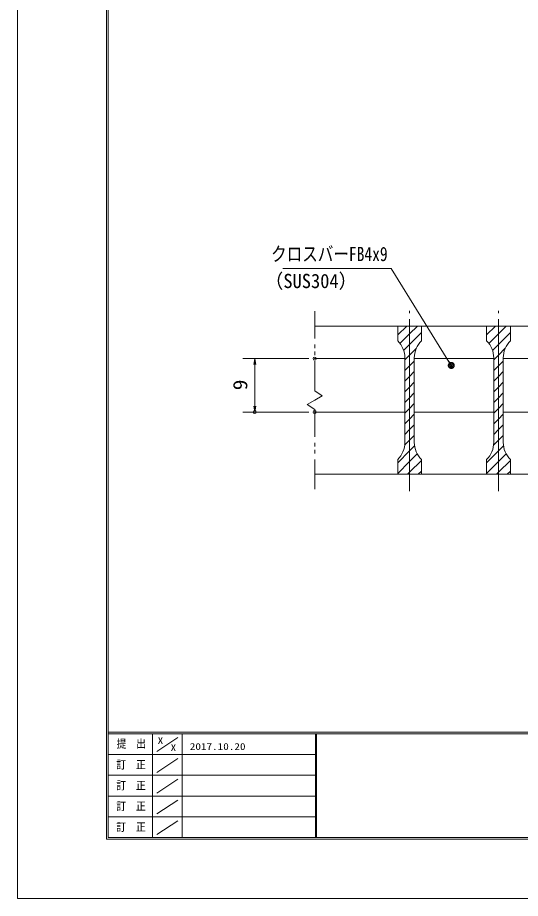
# Model space of a CAD drawing. Units: millimetres, scale not verified. Extents: x -1050 to 1050, y -742 to 742.
# Drawn here: x -1050 to -626, y -742 to 0 of the extents above; entities that cross this region are included whole.
import ezdxf
from ezdxf.enums import TextEntityAlignment as Align

# ---------------------------------------------------------------- set-up
doc = ezdxf.new("R2010")
doc.units = ezdxf.units.MM
doc.header["$LTSCALE"] = 5
doc.header["$PDMODE"] = 32
doc.header["$PDSIZE"] = 2.5
doc.linetypes.add('CHAIN1', pattern=[8, 5, -1, 1, -1])
doc.linetypes.add('DOUBLE_CHAIN1', pattern=[8.8, 5, -1, 0.6, -0.6, 0.6, -1])
for name, color, linetype, lineweight in [('0-0_7-図\u3000枠', 4, 'Continuous', 9), ('0-3_寸法注釈', 2, 'Continuous', 9), ('0-4_0', 2, 'Continuous', 9), ('0-5_DEFPOINTS', 134, 'Continuous', 9), ('0-6_蓋', 5, 'Continuous', 9), ('0-7_想像線', 134, 'DOUBLE_CHAIN1', 9), ('0-8_中心線', 6, 'CHAIN1', 9), ('0-9_ハッチング', 4, 'Continuous', 9)]:
    doc.layers.add(name, color=color, linetype=linetype, lineweight=lineweight)
doc.styles.add('ＭＳ ゴシック', font='')
doc.styles.get('ＭＳ ゴシック').set_extended_font_data('MS Gothic')

# ---------------------------------------------------------------- blocks, each defined once
blk = doc.blocks.new('_OPEN')
at = {"layer": '0-4_0'}
blk.add_line((0, 0), (-5, 0), dxfattribs=at)
blk.add_lwpolyline([(-5, 0.833), (0, 0), (-5, -0.833)], dxfattribs=at)
blk = doc.blocks.new('_Dot')
at = {"layer": '0-4_0'}
for p, q in [((-2.5, 0), (-5, 0)), ((2.445, 0.5), (-2.445, 0.5)), ((1.997, 1.5), (-1.997, 1.5)), ((2.289, -0.995), (-2.289, -0.995)), ((1.499, -1.995), (-1.499, -1.995))]:
    blk.add_line(p, q, dxfattribs=at)
for points in [[(2.5, 0), (2.48, 0.313), (2.421, 0.622), (2.324, 0.92), (2.191, 1.204), (2.023, 1.469), (1.822, 1.711), (1.594, 1.926), (1.34, 2.111), (1.064, 2.262), (0.773, 2.378), (0.468, 2.456), (0.157, 2.495), (-0.157, 2.495), (-0.468, 2.456), (-0.773, 2.378), (-1.064, 2.262), (-1.34, 2.111), (-1.594, 1.926), (-1.822, 1.711), (-2.023, 1.469), (-2.191, 1.204), (-2.324, 0.92), (-2.421, 0.622), (-2.48, 0.313), (-2.5, 0), (0, 0)], [(-2.5, 0), (-2.48, -0.313), (-2.421, -0.622), (-2.324, -0.92), (-2.191, -1.204), (-2.023, -1.469), (-1.822, -1.711), (-1.594, -1.926), (-1.34, -2.111), (-1.064, -2.262), (-0.773, -2.378), (-0.468, -2.456), (-0.157, -2.495), (0.157, -2.495), (0.468, -2.456), (0.773, -2.378), (1.064, -2.262), (1.34, -2.111), (1.594, -1.926), (1.822, -1.711), (2.023, -1.469), (2.191, -1.204), (2.324, -0.92), (2.421, -0.622), (2.48, -0.313), (2.5, 0), (0, 0)]]:
    blk.add_lwpolyline(points, close=True, dxfattribs=at)

msp = doc.modelspace()

# ---------------------------------------------------------------- linework, layer by layer
at = {"layer": '0-0_7-図\u3000枠'}
for p, q in [((-975, -692.5), (-975, 692.5)), ((-973.75, -691.25), (-973.75, 691.25)), ((998.75, -602.5), (-973.75, -602.5)), ((998.75, -603.75), (-973.75, -603.75)), ((-936.25, -691.192), (-936.25, -603.75)), ((-932.5, -618.606), (-915, -606.924)), ((-911.25, -603.75), (-911.25, -691.192)), ((-798.75, -603.75), (-798.75, -691.192)), ((-798, -603.75), (-798, -691.192)), ((-798.75, -621.25), (-973.75, -621.25)), ((-932.5, -636.247), (-915, -624.565)), ((-798.75, -638.75), (-973.75, -638.75)), ((-932.5, -653.747), (-915, -642.065)), ((-798.75, -656.25), (-973.75, -656.25)), ((-932.5, -671.247), (-915, -659.565)), ((-798.75, -673.75), (-973.75, -673.75)), ((-932.5, -688.747), (-915, -677.065)), ((1000, -692.5), (-975, -692.5)), ((998.75, -691.25), (-973.75, -691.25))]:
    msp.add_line(p, q, dxfattribs=at)
at = {"layer": '0-3_寸法注釈'}
for p, q in [((-804.475, -287.475), (-860.014, -287.475)), ((-850.014, -292.475), (-850.014, -327.475)), ((-804.475, -332.475), (-860.014, -332.475))]:
    msp.add_line(p, q, dxfattribs=at)
msp.add_lwpolyline([(-826.213, -211.551), (-735.04, -211.551), (-684.848, -292.373)], dxfattribs=at)
at = {"layer": '0-5_DEFPOINTS'}
msp.add_lwpolyline([(-1050, -742.5), (-1050, 742.5), (1050, 742.5), (1050, -742.5)], close=True, dxfattribs=at)
for p in [(-799.475, -287.475), (-850.014, -332.475), (-799.475, -332.475)]:
    msp.add_point(p, dxfattribs=at)
at = {"layer": '0-6_蓋'}
for p, q in [((-799.475, -259.975), (-189.475, -259.975)), ((-729.475, -272.475), (-729.475, -259.975)), ((-709.475, -259.975), (-729.475, -259.975)), ((-709.475, -272.475), (-709.475, -259.975)), ((-634.475, -259.975), (-654.475, -259.975)), ((-654.475, -272.475), (-654.475, -259.975)), ((-634.475, -272.475), (-634.475, -259.975)), ((-799.475, -287.475), (-723.475, -287.475)), ((-723.475, -286.758), (-723.475, -358.192)), ((-715.475, -286.758), (-715.475, -358.192)), ((-715.475, -287.475), (-648.475, -287.475)), ((-648.475, -286.758), (-648.475, -358.192)), ((-640.475, -286.758), (-640.475, -358.192)), ((-640.475, -287.475), (-573.475, -287.475)), ((-799.475, -332.475), (-723.475, -332.475)), ((-715.475, -332.475), (-648.475, -332.475)), ((-640.475, -332.475), (-573.475, -332.475)), ((-729.475, -372.475), (-729.475, -384.975)), ((-709.475, -372.475), (-709.475, -384.975)), ((-654.475, -372.475), (-654.475, -384.975)), ((-634.475, -372.475), (-634.475, -384.975)), ((-799.475, -384.975), (-189.475, -384.975)), ((-729.475, -384.975), (-709.475, -384.975)), ((-654.475, -384.975), (-634.475, -384.975))]:
    msp.add_line(p, q, dxfattribs=at)
for centre, start, end in [((-743.475, -286.758), 0, 45.573), ((-695.475, -286.758), 134.427, 180), ((-668.475, -286.758), 0, 45.573), ((-620.475, -286.758), 134.427, 180), ((-743.475, -358.192), 314.427, 0), ((-695.475, -358.192), 180, 225.573), ((-668.475, -358.192), 314.427, 0), ((-620.475, -358.192), 180, 225.573)]:
    msp.add_arc(centre, 20, start, end, dxfattribs=at)
at = {"layer": '0-7_想像線'}
for p, q in [((-799.475, -314.526), (-799.475, -247.475)), ((-799.475, -314.526), (-793.182, -318.739)), ((-793.182, -318.739), (-799.475, -322.475)), ((-805.768, -326.211), (-799.475, -322.475)), ((-799.475, -330.424), (-805.768, -326.211)), ((-799.475, -397.475), (-799.475, -330.424))]:
    msp.add_line(p, q, dxfattribs=at)
at = {"layer": '0-8_中心線'}
for p, q in [((-719.475, -399.202), (-719.475, -247.273)), ((-644.475, -399.202), (-644.475, -247.273))]:
    msp.add_line(p, q, dxfattribs=at)
at = {"layer": '0-9_ハッチング'}
for p, q in [((-729.475, -259.975), (-729.475, -272.475)), ((-729.475, -267.557), (-721.893, -259.975)), ((-709.475, -272.475), (-709.475, -259.975)), ((-654.475, -259.975), (-654.475, -272.475)), ((-654.475, -267.557), (-646.893, -259.975)), ((-723.475, -286.758), (-723.475, -358.192)), ((-719.475, -293.478), (-715.475, -289.478)), ((-715.475, -358.192), (-715.475, -286.758)), ((-648.475, -286.758), (-648.475, -358.192)), ((-644.475, -293.478), (-640.475, -289.478)), ((-640.475, -358.192), (-640.475, -286.758)), ((-723.475, -297.478), (-719.475, -293.478)), ((-648.475, -297.478), (-644.475, -293.478)), ((-723.475, -306.459), (-719.475, -302.459)), ((-719.475, -302.459), (-715.475, -298.459)), ((-648.475, -306.459), (-644.475, -302.459)), ((-644.475, -302.459), (-640.475, -298.459)), ((-723.475, -315.439), (-719.475, -311.439)), ((-719.475, -311.439), (-715.475, -307.439)), ((-648.475, -315.439), (-644.475, -311.439)), ((-644.475, -311.439), (-640.475, -307.439)), ((-719.475, -320.419), (-715.475, -316.419)), ((-644.475, -320.419), (-640.475, -316.419)), ((-723.475, -324.419), (-719.475, -320.419)), ((-719.475, -329.399), (-715.475, -325.399)), ((-648.475, -324.419), (-644.475, -320.419)), ((-644.475, -329.399), (-640.475, -325.399)), ((-723.475, -333.399), (-719.475, -329.399)), ((-648.475, -333.399), (-644.475, -329.399)), ((-723.475, -342.38), (-719.475, -338.38)), ((-719.475, -338.38), (-715.475, -334.38)), ((-648.475, -342.38), (-644.475, -338.38)), ((-644.475, -338.38), (-640.475, -334.38)), ((-723.475, -351.36), (-719.475, -347.36)), ((-719.475, -347.36), (-715.475, -343.36)), ((-648.475, -351.36), (-644.475, -347.36)), ((-644.475, -347.36), (-640.475, -343.36)), ((-712.189, -384.975), (-709.475, -382.261)), ((-637.189, -384.975), (-634.475, -382.261))]:
    msp.add_line(p, q, dxfattribs=at)
for points in [[(-729.475, -372.475), (-729.475, -384.975), (-719.475, -384.975), (-719.475, -259.975), (-729.475, -259.975)], [(-727.585, -274.648), (-719.475, -266.537), (-712.913, -259.975)], [(-724.475, -280.518), (-719.475, -275.518), (-709.475, -265.518)], [(-709.475, -259.975), (-719.475, -259.975), (-719.475, -384.975), (-709.475, -384.975), (-709.475, -372.475)], [(-654.475, -372.475), (-654.475, -384.975), (-644.475, -384.975), (-644.475, -259.975), (-654.475, -259.975)], [(-652.585, -274.648), (-644.475, -266.537), (-637.913, -259.975)], [(-649.475, -280.518), (-644.475, -275.518), (-634.475, -265.518)], [(-644.475, -259.975), (-644.475, -384.975), (-634.475, -384.975), (-634.475, -372.475)], [(-634.475, -272.475), (-634.475, -259.975), (-644.475, -259.975)], [(-723.475, -288.498), (-719.475, -284.498), (-713.742, -278.765)], [(-648.475, -288.498), (-644.475, -284.498), (-638.742, -278.765)], [(-723.661, -360.526), (-719.475, -356.34), (-715.475, -352.34)], [(-648.661, -360.526), (-644.475, -356.34), (-640.475, -352.34)], [(-729.475, -375.32), (-719.475, -365.32), (-715.244, -361.089)], [(-654.475, -375.32), (-644.475, -365.32), (-640.244, -361.089)], [(-729.475, -384.301), (-719.475, -374.301), (-712.977, -367.802)], [(-654.475, -384.301), (-644.475, -374.301), (-637.977, -367.802)], [(-721.169, -384.975), (-719.475, -383.281), (-709.475, -373.281)], [(-646.169, -384.975), (-644.475, -383.281), (-634.475, -373.281)]]:
    msp.add_lwpolyline(points, dxfattribs=at)
for centre, start, end in [((-743.475, -286.758), 0, 45.573), ((-695.475, -286.758), 134.427, 180), ((-668.475, -286.758), 0, 45.573), ((-620.475, -286.758), 134.427, 180), ((-743.475, -358.192), 314.427, 0), ((-695.475, -358.192), 180, 225.573), ((-668.475, -358.192), 314.427, 0), ((-620.475, -358.192), 180, 225.573)]:
    msp.add_arc(centre, 20, start, end, dxfattribs=at)

# ---------------------------------------------------------------- block references
at = {"layer": '0-3_寸法注釈'}
for name, p, rotation in [('_OPEN', (-850.014, -287.475), 90), ('_Dot', (-684.313, -293.218), 302.35008), ('_OPEN', (-850.014, -332.475), 270)]:
    msp.add_blockref(name, p, dxfattribs=dict(at, rotation=rotation))

# ---------------------------------------------------------------- texts
at = {"layer": '0-0_7-図\u3000枠', "color": 5, "style": 'ＭＳ ゴシック'}
for s, height, width, p in [('提\u3000出', 6.745, 0.9, (-966.593, -617.56)), ('X', 5.755, 1.2, (-931.902, -614.076)), ('X', 5.755, 1.2, (-920.995, -620.022)), ('2017.10.20', 5.755, 1.2, (-904.801, -619.113)), ('訂\u3000正', 6.745, 0.9, (-966.76, -635.201)), ('訂\u3000正', 6.745, 0.9, (-966.76, -652.701)), ('訂\u3000正', 6.745, 0.9, (-966.76, -670.201)), ('訂\u3000正', 6.745, 0.9, (-966.76, -687.701))]:
    msp.add_text(s, height=height, dxfattribs=dict(at, width=width)).set_placement(p, align=Align.BOTTOM_LEFT)
at = {"layer": '0-3_寸法注釈', "color": 7, "style": 'ＭＳ ゴシック'}
for s, width, p in [('クロスバーFB4x9', 0.8, (-836.233, -208.864)), ('（SUS304）', 0.95, (-841.493, -231.623))]:
    msp.add_text(s, height=12.02, dxfattribs=dict(at, width=width)).set_placement(p, align=Align.BOTTOM_LEFT)
at = {"layer": '0-3_寸法注釈', "color": 7, "style": 'ＭＳ ゴシック', "width": 1.1}
msp.add_text('9', height=12.02, rotation=90, dxfattribs=at).set_placement((-852.701, -314.123), align=Align.BOTTOM_LEFT)

doc.saveas('drawing.dxf')
